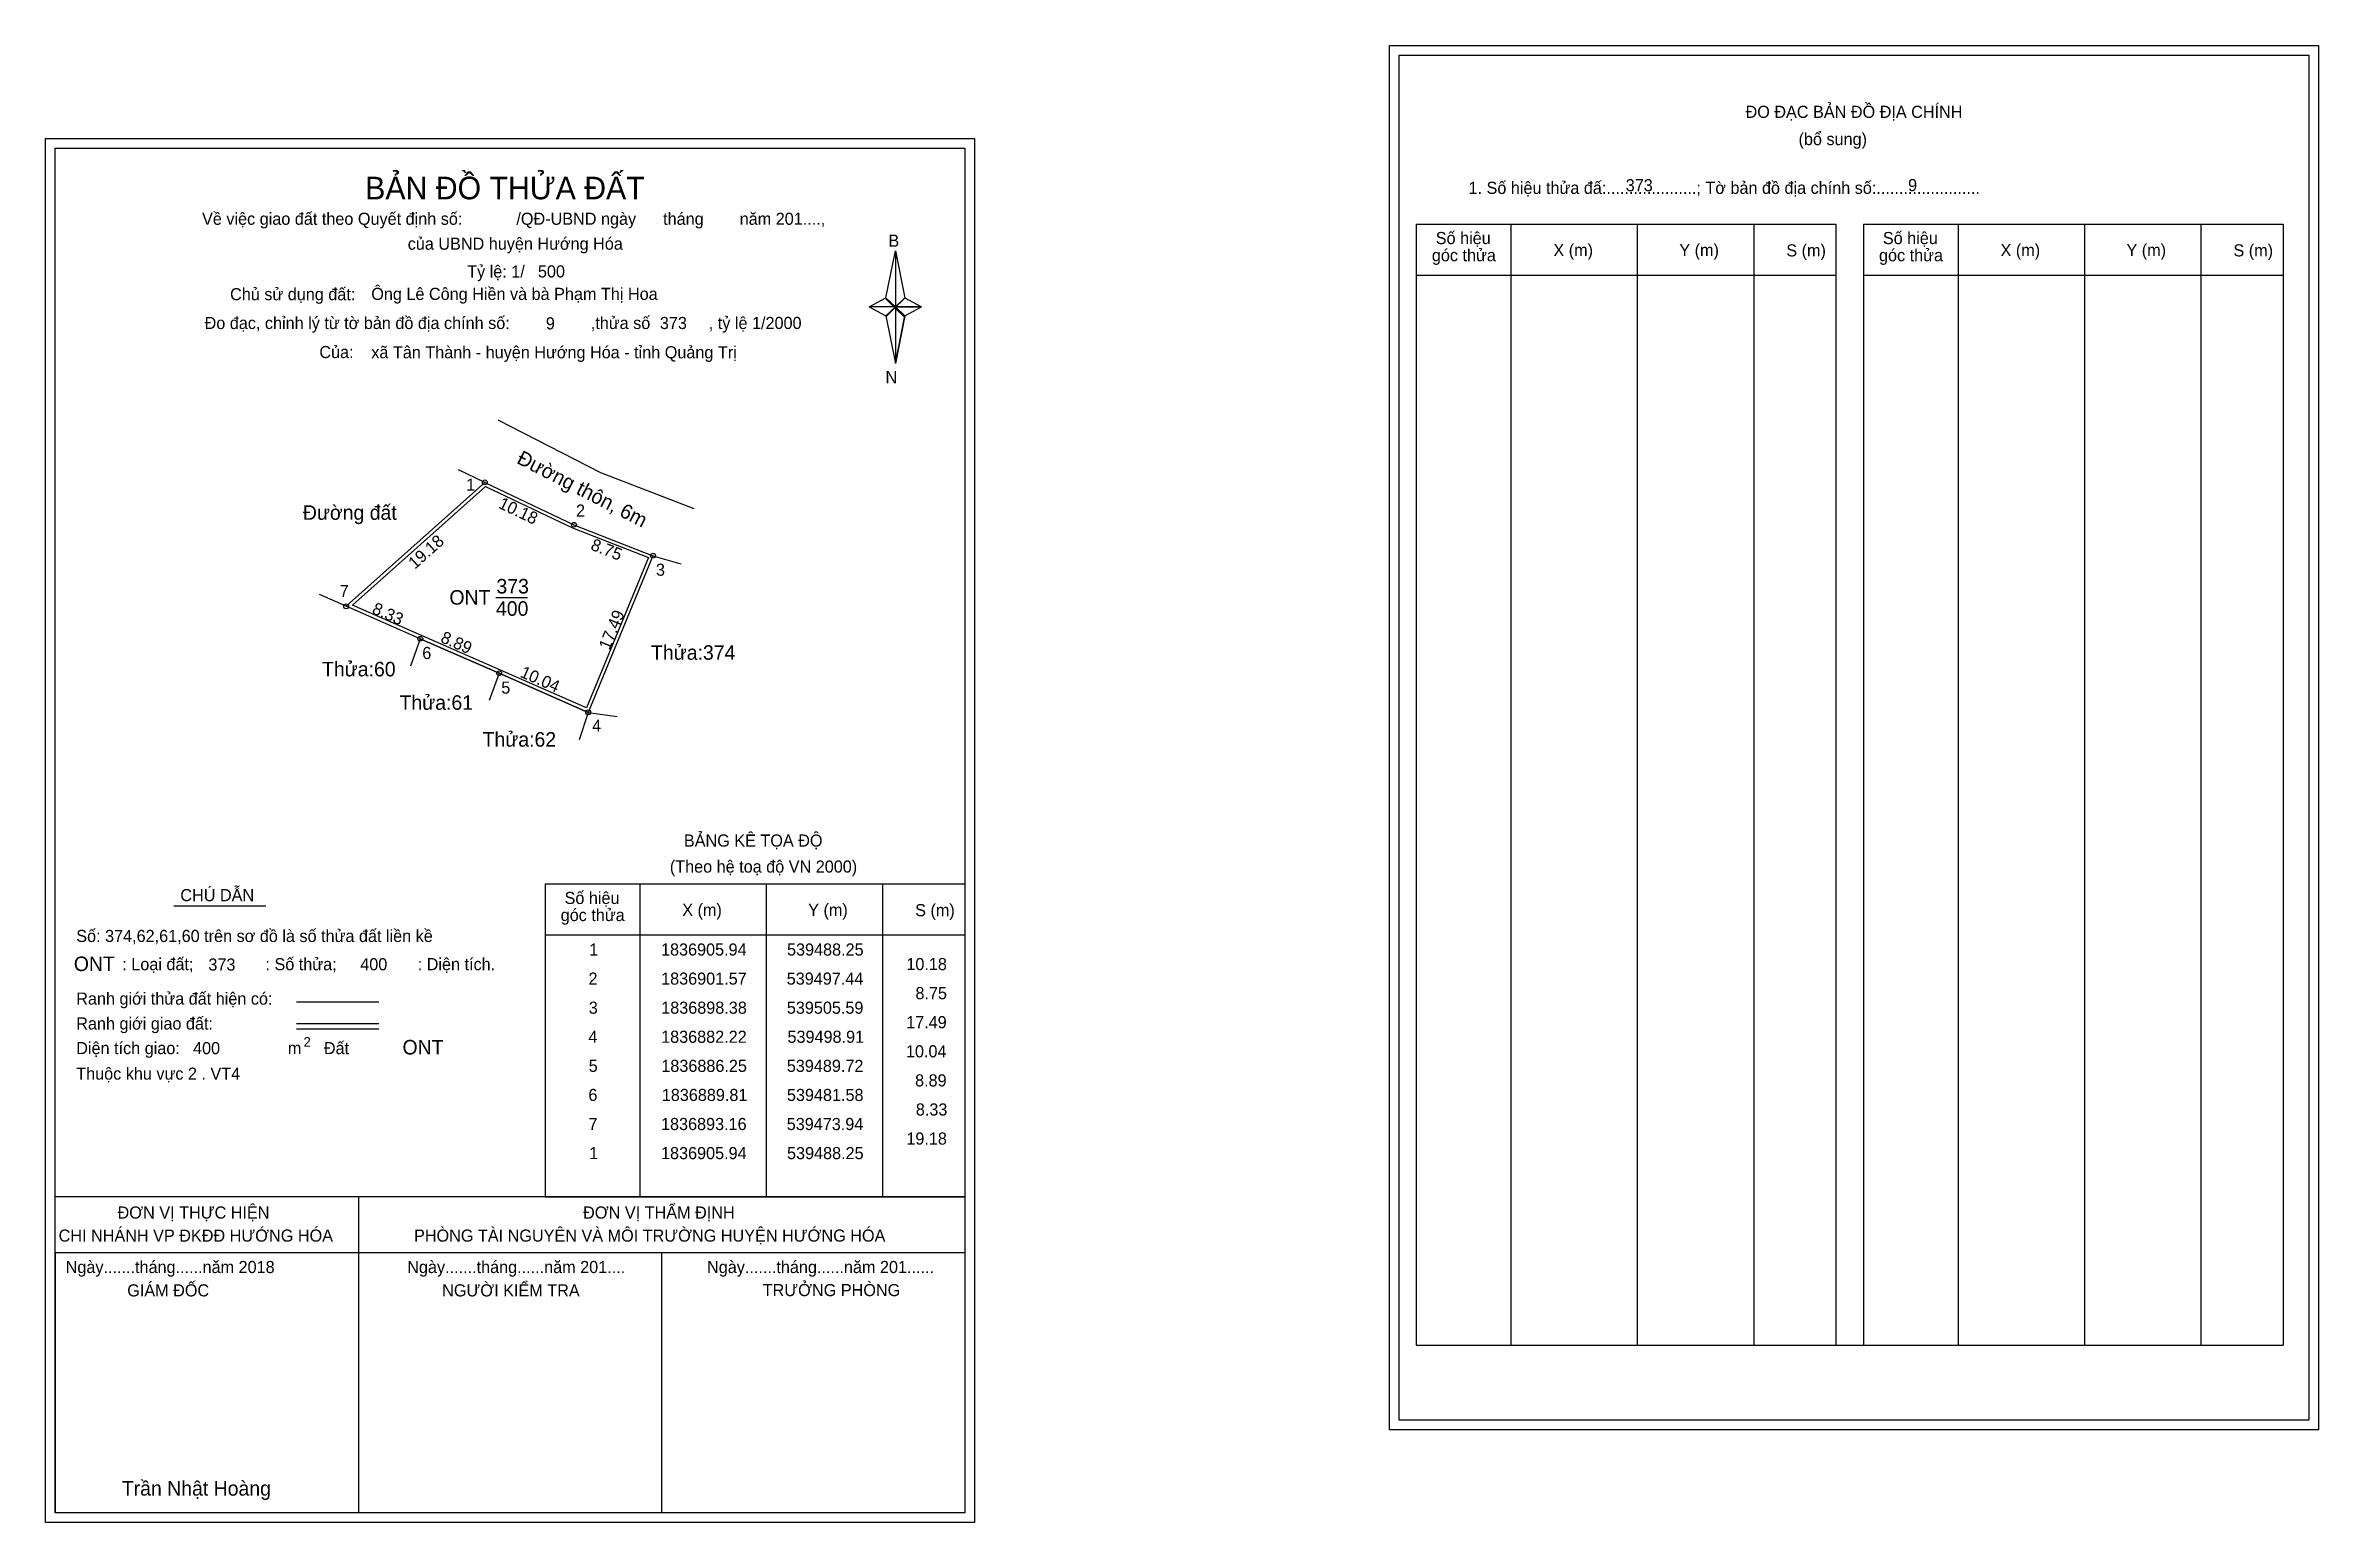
# Model space of a CAD drawing. Extents: x 539443 to 539677, y 1836799 to 1836951.
import ezdxf

# ---------------------------------------------------------------- set-up
doc = ezdxf.new("R2010")
doc.units = 0
for name, color, linetype in [('Level 1', 7, 'Continuous'), ('Level 10', 7, 'Continuous'), ('Level 11', 7, 'Continuous'), ('Level 13', 7, 'Continuous'), ('Level 27', 7, 'Continuous'), ('Level 3', 7, 'Continuous'), ('Level 35', 7, 'Continuous'), ('Level 36', 7, 'Continuous'), ('Level 49', 7, 'Continuous'), ('Level 5', 7, 'Continuous'), ('Level 53', 7, 'Continuous'), ('Level 55', 7, 'Continuous'), ('Level 6', 7, 'Continuous'), ('Level 63', 7, 'Continuous'), ('Level 9', 7, 'Continuous')]:
    doc.layers.add(name, color=color, linetype=linetype)

msp = doc.modelspace()

# ---------------------------------------------------------------- linework, layer by layer
at = {"layer": 'Level 1'}
for p, q in [((539582.58, 1836950.01), (539582.58, 1836950.01)), ((539443.91, 1836940.43), (539443.91, 1836940.43)), ((539584.34, 1836932.58), (539627.64, 1836932.58)), ((539594.14, 1836816.95), (539594.14, 1836932.58)), ((539607.17, 1836816.95), (539607.17, 1836932.58)), ((539619.16, 1836932.58), (539619.16, 1836816.95)), ((539627.64, 1836932.58), (539627.64, 1836816.95)), ((539630.47, 1836932.58), (539673.77, 1836932.58)), ((539640.27, 1836816.95), (539640.27, 1836932.58)), ((539653.3, 1836816.95), (539653.3, 1836932.58)), ((539665.29, 1836932.58), (539665.29, 1836816.95)), ((539673.77, 1836932.58), (539673.77, 1836816.95)), ((539529.63, 1836924.99), (539530.61, 1836929.81)), ((539530.61, 1836929.81), (539530.61, 1836924.05)), ((539530.61, 1836929.81), (539531.59, 1836924.99)), ((539584.34, 1836927.32), (539627.64, 1836927.32)), ((539630.47, 1836927.32), (539673.77, 1836927.32)), ((539527.9, 1836924.05), (539529.63, 1836924.99)), ((539529.63, 1836924.99), (539530.61, 1836924.05)), ((539530.54, 1836923.94), (539529.63, 1836924.88)), ((539530.61, 1836924.05), (539529.63, 1836923.13)), ((539530.54, 1836923.94), (539529.63, 1836923.02)), ((539529.63, 1836923.02), (539530.54, 1836923.94)), ((539531.52, 1836924.88), (539530.54, 1836923.94)), ((539530.54, 1836923.94), (539531.52, 1836924.88)), ((539531.52, 1836923.02), (539530.54, 1836923.94)), ((539531.59, 1836924.99), (539530.61, 1836924.05)), ((539530.61, 1836924.05), (539530.61, 1836918.2)), ((539530.61, 1836924.05), (539533.31, 1836924.05)), ((539530.61, 1836924.05), (539531.59, 1836923.13)), ((539531.59, 1836923.13), (539533.31, 1836924.05)), ((539529.63, 1836923.13), (539530.61, 1836918.2)), ((539531.59, 1836923.13), (539530.61, 1836918.2)), ((539494.46, 1836864.52), (539537.76, 1836864.52)), ((539504.26, 1836832.26), (539504.26, 1836864.52)), ((539517.29, 1836832.26), (539517.29, 1836864.52)), ((539529.28, 1836864.52), (539529.28, 1836832.26)), ((539494.46, 1836859.26), (539537.76, 1836859.26)), ((539468.81, 1836852.36), (539477.31, 1836852.36)), ((539468.81, 1836850.14), (539477.31, 1836850.14)), ((539468.81, 1836849.59), (539477.31, 1836849.59)), ((539497.33, 1836832.26), (539443.91, 1836832.26)), ((539537.76, 1836832.26), (539485.34, 1836832.26)), ((539494.46, 1836832.26), (539537.76, 1836832.26)), ((539537.76, 1836826.48), (539443.91, 1836826.48)), ((539443.91, 1836799.65), (539443.91, 1836826.48)), ((539584.34, 1836816.95), (539673.77, 1836816.95)), ((539676.43, 1836809.22), (539676.43, 1836809.22)), ((539537.76, 1836799.65), (539537.76, 1836799.65))]:
    msp.add_line(p, q, dxfattribs=at)
for points in [[(539529.63, 1836924.99), (539530.61, 1836929.81), (539530.61, 1836924.05)], [(539527.9, 1836924.05), (539529.63, 1836923.13), (539530.61, 1836924.05)], [(539530.61, 1836924.05), (539531.59, 1836924.99), (539533.31, 1836924.05)], [(539530.61, 1836924.05), (539530.61, 1836918.2), (539531.59, 1836923.13)]]:
    msp.add_lwpolyline(points, close=True, dxfattribs=at)
at = {"layer": 'Level 10'}
for p, q in [((539481.58, 1836889.81), (539489.72, 1836886.25)), ((539489.72, 1836886.25), (539498.91, 1836882.22))]:
    msp.add_line(p, q, dxfattribs=at)
for points in [[(539505.59, 1836898.38), (539498.91, 1836882.22), (539489.72, 1836886.25), (539481.58, 1836889.81), (539473.94, 1836893.16), (539488.25, 1836905.94), (539497.44, 1836901.57)], [(539505.13, 1836898.18), (539498.72, 1836882.68), (539489.86, 1836886.57), (539481.72, 1836890.13), (539474.58, 1836893.26), (539488.31, 1836905.52), (539497.3, 1836901.25)]]:
    msp.add_lwpolyline(points, close=True, dxfattribs=at)
at = {"layer": 'Level 11'}
for centre in [(539488.25, 1836905.94), (539497.44, 1836901.57), (539505.59, 1836898.38), (539505.59, 1836898.38), (539473.94, 1836893.16), (539481.58, 1836889.81), (539489.72, 1836886.25), (539498.91, 1836882.22)]:
    msp.add_circle(centre, 0.25, dxfattribs=at)
at = {"layer": 'Level 27'}
for p, q in [((539488.25, 1836905.94), (539485.54, 1836907.22)), ((539505.59, 1836898.38), (539508.47, 1836897.54)), ((539473.94, 1836893.16), (539471.19, 1836894.36)), ((539481.58, 1836889.81), (539480.59, 1836886.98)), ((539489.72, 1836886.25), (539488.68, 1836883.43)), ((539498.91, 1836882.22), (539497.96, 1836879.37)), ((539498.91, 1836882.22), (539501.88, 1836881.78))]:
    msp.add_line(p, q, dxfattribs=at)
at = {"layer": 'Level 3'}
for p, q in [((539584.34, 1836932.58), (539584.34, 1836816.95)), ((539630.47, 1836932.58), (539630.47, 1836816.95)), ((539494.46, 1836864.52), (539494.46, 1836832.26))]:
    msp.add_line(p, q, dxfattribs=at)
at = {"layer": 'Level 35'}
for p, q in [((539489.59, 1836912.4), (539500.18, 1836906.95)), ((539500.18, 1836906.95), (539509.8, 1836903.23))]:
    msp.add_line(p, q, dxfattribs=at)
at = {"layer": 'Level 5'}
for p, q in [((539456.17, 1836862.25), (539465.65, 1836862.25)), ((539475.2, 1836832.26), (539475.2, 1836799.65)), ((539443.91, 1836826.48), (539443.91, 1836799.65)), ((539443.91, 1836826.48), (539443.91, 1836799.65)), ((539506.48, 1836826.48), (539506.48, 1836799.65))]:
    msp.add_line(p, q, dxfattribs=at)
at = {"layer": 'Level 63'}
for points in [[(539581.58, 1836951.01), (539677.43, 1836951.01), (539677.43, 1836808.22), (539581.58, 1836808.22)], [(539582.58, 1836950.01), (539676.43, 1836950.01), (539676.43, 1836809.22), (539582.58, 1836809.22)], [(539442.91, 1836941.43), (539538.76, 1836941.43), (539538.76, 1836798.65), (539442.91, 1836798.65)], [(539443.91, 1836940.43), (539537.76, 1836940.43), (539537.76, 1836799.65), (539443.91, 1836799.65)]]:
    msp.add_lwpolyline(points, close=True, dxfattribs=at)
at = {"layer": 'Level 9'}
msp.add_line((539489.39, 1836894.08), (539492.64, 1836894.08), dxfattribs=at)

# ---------------------------------------------------------------- texts
at = {"layer": 'Level 1'}
for s, height, p in [('ĐO ĐẠC BẢN ĐỒ ĐỊA CHÍNH', 1.25, (539618.31, 1836943.54)), ('(bổ sung)', 1.25, (539623.78, 1836940.73)), ('BẢN ĐỒ THỬA ĐẤT', 2.3328, (539475.9, 1836935.14)), ('1. Số hiệu thửa đấ:....................; Tờ bản đồ địa chính số:.......................', 1.25, (539589.73, 1836935.7)), ('Về việc giao đất theo Quyết định số:            /QĐ-UBND ngày      tháng        năm 201....,      ', 1.25, (539459.07, 1836932.51)), ('của UBND huyện Hướng Hóa', 1.25, (539480.29, 1836929.94)), ('B', 1.25, (539529.88, 1836930.25)), ('Số hiệu', 1.25, (539586.35, 1836930.52)), ('Số hiệu', 1.25, (539632.48, 1836930.52)), ('góc thửa', 1.25, (539585.95, 1836928.75)), ('X (m)', 1.25, (539598.49, 1836929.28)), ('Y (m)', 1.25, (539611.48, 1836929.28)), ('S (m)', 1.25, (539622.52, 1836929.25)), ('góc thửa', 1.25, (539632.08, 1836928.75)), ('X (m)', 1.25, (539644.62, 1836929.28)), ('Y (m)', 1.25, (539657.61, 1836929.28)), ('S (m)', 1.25, (539668.65, 1836929.25)), ('Chủ sử dụng đất:', 1.25, (539461.96, 1836924.73)), ('Đo đạc, chỉnh lý từ tờ bản đồ địa chính số:                  ,thửa số             , tỷ lệ 1/2000        ', 1.25, (539459.33, 1836921.76)), ('Của:', 1.25, (539471.17, 1836918.76)), ('N', 1.25, (539529.58, 1836916.17)), ('BẢNG KÊ TỌA ĐỘ', 1.25, (539508.78, 1836868.37)), ('(Theo hệ toạ độ VN 2000)', 1.25, (539507.33, 1836865.69)), ('CHÚ DẪN', 1.25, (539456.83, 1836862.74)), ('Số hiệu', 1.25, (539496.47, 1836862.45)), ('góc thửa', 1.25, (539496.07, 1836860.69)), ('X (m)', 1.25, (539508.61, 1836861.22)), ('Y (m)', 1.25, (539521.6, 1836861.22)), ('S (m)', 1.25, (539532.64, 1836861.19)), ('Số: 374,62,61,60 trên sơ đồ là số thửa đất liền kề', 1.25, (539446.09, 1836858.53)), (': Loại đất;                : Số thửa;                  : Diện tích.', 1.25, (539450.84, 1836855.62)), ('Ranh giới thửa đất hiện có:', 1.25, (539446.09, 1836852.07)), ('Ranh giới giao đất:', 1.25, (539446.09, 1836849.5)), ('2', 1, (539469.54, 1836847.72)), ('Diện tích giao:                                Đất ', 1.25, (539446.09, 1836846.96)), ('m', 1.25, (539467.92, 1836846.97)), ('Thuộc khu vực 2 . VT4', 1.25, (539446.09, 1836844.33)), ('ĐƠN VỊ THỰC HIỆN', 1.25, (539450.35, 1836830)), ('ĐƠN VỊ THẨM ĐỊNH', 1.25, (539498.38, 1836830)), ('CHI NHÁNH VP ĐKĐĐ HƯỚNG HÓA', 1.25, (539444.27, 1836827.62)), ('PHÒNG TÀI NGUYÊN VÀ MÔI TRƯỜNG HUYỆN HƯỚNG HÓA', 1.25, (539480.94, 1836827.62)), ('Ngày.......tháng......năm 2018', 1.25, (539445, 1836824.38)), ('Ngày.......tháng......năm 201....', 1.25, (539480.24, 1836824.38)), ('Ngày.......tháng......năm 201......', 1.25, (539511.17, 1836824.38)), ('GIÁM ĐỐC', 1.25, (539451.35, 1836821.97)), ('NGƯỜI KIỂM TRA', 1.25, (539483.84, 1836821.97)), ('TRƯỞNG PHÒNG', 1.25, (539516.91, 1836822)), ('Trần Nhật Hoàng', 1.5, (539450.79, 1836801.42))]:
    msp.add_text(s, height=height, dxfattribs=at).set_placement(p)
at = {"layer": 'Level 11'}
msp.add_text('Tỷ lệ: 1/', height=1.25, dxfattribs=at).set_placement((539486.42, 1836927.07))
at = {"layer": 'Level 13'}
for s, p in [('373', (539489.44, 1836894.48)), ('ONT', (539484.59, 1836893.33)), ('400', (539489.39, 1836892.18))]:
    msp.add_text(s, height=1.5, dxfattribs=at).set_placement(p)
at = {"layer": 'Level 36'}
for s, p in [('Đường đất', (539469.47, 1836902.08)), ('Thửa:374', (539505.39, 1836887.64)), ('Thửa:60', (539471.45, 1836885.93)), ('Thửa:61', (539479.44, 1836882.48)), ('Thửa:62', (539488.01, 1836878.68))]:
    msp.add_text(s, height=1.5, dxfattribs=at).set_placement(p)
at = {"layer": 'Level 49'}
for s, rotation, p in [('10.18', 334.5942, (539489.55, 1836903.35)), ('19.18', 41.7777, (539481.03, 1836896.93)), ('8.75', 338.6241, (539499.07, 1836899.03)), ('8.33', 336.3426, (539476.51, 1836892.47)), ('17.49', 67.5414, (539501.1, 1836888.57)), ('8.89', 336.3426, (539483.58, 1836889.5)), ('10.04', 336.3426, (539491.79, 1836885.91))]:
    msp.add_text(s, height=1.25, rotation=rotation, dxfattribs=at).set_placement(p)
at = {"layer": 'Level 5'}
msp.add_text('Đường thôn, 6m', height=1.5, rotation=332.768, dxfattribs=at).set_placement((539491.43, 1836907.97))
at = {"layer": 'Level 53'}
for s, p in [('1', (539499.01, 1836857.13)), ('1836905.94', (539506.42, 1836857.13)), ('539488.25', (539519.42, 1836857.13)), ('10.18', (539531.73, 1836855.63)), ('2', (539498.94, 1836854.13)), ('1836901.57', (539506.43, 1836854.13)), ('539497.44', (539519.39, 1836854.13)), ('8.75', (539532.67, 1836852.63)), ('3', (539498.97, 1836851.13)), ('1836898.38', (539506.44, 1836851.13)), ('539505.59', (539519.4, 1836851.13)), ('4', (539498.93, 1836848.13)), ('1836882.22', (539506.43, 1836848.13)), ('539498.91', (539519.47, 1836848.13)), ('17.49', (539531.71, 1836849.63)), ('5', (539498.96, 1836845.13)), ('1836886.25', (539506.45, 1836845.13)), ('539489.72', (539519.4, 1836845.13)), ('10.04', (539531.69, 1836846.63)), ('8.89', (539532.63, 1836843.63)), ('6', (539498.93, 1836842.13)), ('1836889.81', (539506.5, 1836842.13)), ('539481.58', (539519.41, 1836842.13)), ('8.33', (539532.71, 1836840.63)), ('7', (539498.94, 1836839.13)), ('1836893.16', (539506.42, 1836839.13)), ('539473.94', (539519.39, 1836839.13)), ('1', (539499.01, 1836836.13)), ('1836905.94', (539506.42, 1836836.13)), ('539488.25', (539519.42, 1836836.13)), ('19.18', (539531.73, 1836837.63))]:
    msp.add_text(s, height=1.25, dxfattribs=at).set_placement(p)
at = {"layer": 'Level 55'}
for s, height, p in [('1', 0.2, (539488.19, 1836905.94)), ('0', 0.055, (539488.23, 1836905.88)), ('0', 0.055, (539488.23, 1836905.88)), ('0', 0.055, (539488.23, 1836905.88)), ('2', 0.2, (539497.37, 1836901.57)), ('0', 0.055, (539497.42, 1836901.52)), ('374', 0.055, (539505.53, 1836898.32)), ('3', 0.2, (539505.53, 1836898.38)), ('0', 0.055, (539505.57, 1836898.32)), ('7', 0.2, (539473.88, 1836893.16)), ('60', 0.055, (539473.9, 1836893.1)), ('60', 0.055, (539473.9, 1836893.1)), ('0', 0.055, (539473.92, 1836893.1)), ('0', 0.055, (539473.92, 1836893.1)), ('6', 0.2, (539481.51, 1836889.81)), ('60', 0.055, (539481.54, 1836889.76)), ('61', 0.055, (539481.54, 1836889.76)), ('60', 0.055, (539481.54, 1836889.76)), ('5', 0.2, (539489.65, 1836886.25)), ('62', 0.055, (539489.68, 1836886.19)), ('61', 0.055, (539489.68, 1836886.19)), ('4', 0.2, (539498.84, 1836882.22)), ('374', 0.055, (539498.85, 1836882.17)), ('62', 0.055, (539498.87, 1836882.17))]:
    msp.add_text(s, height=height, dxfattribs=at).set_placement(p)
at = {"layer": 'Level 6'}
for s, height, p in [('373', 1.25, (539605.95, 1836935.97)), ('9', 1.25, (539635.08, 1836935.98)), ('Ông Lê Công Hiền và bà Phạm Thị Hoa', 1.25, (539476.53, 1836924.76)), ('500', 1.25, (539493.72, 1836927.08)), ('9', 1.25, (539494.54, 1836921.72)), ('373', 1.25, (539506.3, 1836921.76)), ('xã Tân Thành - huyện Hướng Hóa - tỉnh Quảng Trị', 1.25, (539476.53, 1836918.74)), ('ONT', 1.5, (539445.84, 1836855.53)), ('373', 1.25, (539459.72, 1836855.58)), ('400', 1.25, (539475.39, 1836855.61)), ('400', 1.25, (539458.14, 1836846.96)), ('ONT', 1.5, (539479.75, 1836846.93))]:
    msp.add_text(s, height=height, dxfattribs=at).set_placement(p)
at = {"layer": 'Level 9'}
for s, p in [('1', (539486.31, 1836905.08)), ('2', (539497.65, 1836902.41)), ('3', (539505.9, 1836896.31)), ('7', (539473.27, 1836894.11)), ('6', (539481.79, 1836887.72)), ('5', (539489.94, 1836884.15)), ('4', (539499.32, 1836880.23))]:
    msp.add_text(s, height=1.25, dxfattribs=at).set_placement(p)

doc.saveas('drawing.dxf')
